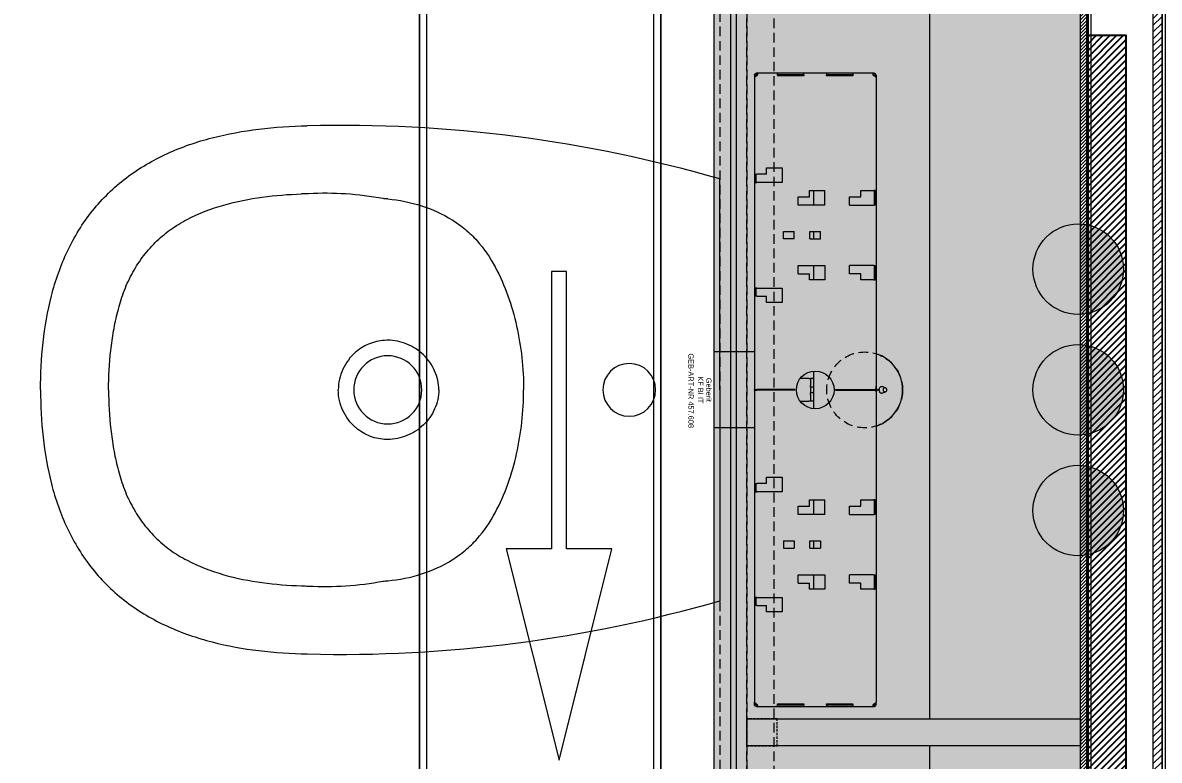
# Model space of a CAD drawing. Header units: millimetres. Extents: x -853320 to 19484, y -510814 to 9708.
# Drawn here: x 5400 to 6153, y 7278 to 7767 of the extents above; entities that cross this region are included whole.
import ezdxf
from ezdxf import colors
from ezdxf.entities.mleader import LeaderData, LeaderLine
from ezdxf.enums import TextEntityAlignment as Align
from ezdxf.math import Vec2, Vec3

# ---------------------------------------------------------------- set-up
doc = ezdxf.new("R2010")
doc.units = ezdxf.units.MM
doc.linetypes.add('NASCOSTA', pattern=[9.525, 6.35, -3.175])
doc.linetypes.add('TRATTOPUNTO', pattern=[25.4, 12.7, -6.35, 0, -6.35])
for name, color, linetype in [('assi', 1, 'TRATTOPUNTO'), ('DS_ST_quote 1_50', 7, 'Continuous'), ('F_Lavorazioni', 12, 'Continuous'), ('TRATTEGGI - Hatch', 7, 'Continuous')]:
    doc.layers.add(name, color=color, linetype=linetype)
for name, color, linetype, lineweight in [('F_ARREDI', 7, 'Continuous', 5), ('F_COMBIFIX bidet e wc', 7, 'Continuous', 5), ('F_ELETTRODOMESTICI', 40, 'Continuous', 5), ('F_ESCURSORI_slider', 7, 'Continuous', 0), ('F_Iluminazione', 170, 'Continuous', 5), ('F_IMPIANTO IDRAULICO', 7, 'Continuous', 5), ('F_LSB Lam.to BIANCO', 30, 'Continuous', 5), ('F_MINERAL WALL', 6, 'Continuous', 5), ('F_MULTI laminato OPACO', 1, 'Continuous', 5), ('F_MULTI laminato OPACO_retino', 1, 'Continuous', 5), ('F_PARETE_nuove', 5, 'Continuous', 5), ('F_RIV.to PARETI e SOFFITTO_slider', 7, 'Continuous', 5), ('F_SANITARI', 5, 'Continuous', 5)]:
    doc.layers.add(name, color=color, linetype=linetype, lineweight=lineweight)
doc.layers.add('F_PARETI_slider', color=1, linetype='Continuous', lineweight=5, true_color=0xff0000)
doc.layers.add('GEB-BEZUG', color=2, linetype='Continuous', lineweight=25, true_color=0xffff00)
doc.styles.add('ARIAL', font='arial.ttf')
doc.styles.add('DANZI-DIDASCALIE', font='Yu Gothic UI Light.ttf', dxfattribs={"height": 30})
doc.styles.get("Standard").update_dxf_attribs({"font": 'arial.ttf'})
doc.dimstyles.new('ISO-100', dxfattribs={"dimtxt": 100, "dimasz": 5, "dimexe": 0.25, "dimexo": 6, "dimgap": 6, "dimtad": 1, "dimtxsty": 'ARIAL', "dimblk": 'ARCHTICK', "dimcen": 2.5, "dimdle": 15, "dimse1": 1, "dimse2": 1, "dimclrd": 256, "dimclre": 256, "dimclrt": 256, "dimadec": 0, "dimazin": 0, "dimtfac": 1, "dimtmove": 0, "dimatfit": 3, "dimldrblk": 'ARCHTICK', "dimfxl": 1, "dimlwd": -1, "dimlwe": -1, "dimarcsym": 0})

# ---------------------------------------------------------------- blocks, each defined once
blk = doc.blocks.new('_Dot')
at = {"color": 0, "linetype": 'ByBlock', "lineweight": -2}
blk.add_line((-0.5, 0), (-1, 0), dxfattribs=at)
at = {"color": 0, "linetype": 'ByBlock', "const_width": 0.5}
blk.add_lwpolyline([(-0.25, 0, 1), (0.25, 0, 1)], format="xyb", close=True, dxfattribs=at)
blk = doc.blocks.new('MOBILE LAVABO_bagno doppia_pianta_rev.01')
at = {"layer": 'F_MULTI laminato OPACO_retino', "true_color": 0x636466, "transparency": 33554559}
h = blk.add_hatch(color=251, dxfattribs=at)
h.dxf.hatch_style = 1
h.paths.add_polyline_path([(19998.64, 24477.66), (19755.64, 24477.66), (19755.64, 23333.66), (19998.64, 23333.66)])
at = {"layer": 'TRATTEGGI - Hatch', "transparency": 33554687}
h = blk.add_hatch(color=1, dxfattribs=at)
h.dxf.hatch_style = 1
h.set_gradient(color1=(192, 192, 192), color2=(255, 255, 0), rotation=270, name='INVCURVED')
h.paths.add_polyline_path([(19766.64, 24477.66), (19766.64, 23333.66), (19770.64, 23333.66), (19770.64, 24477.66)])
at = {"layer": 'F_Iluminazione'}
blk.add_lwpolyline([(19766.64, 24477.66), (19766.64, 23333.66), (19770.64, 23333.66), (19770.64, 24477.66)], close=True, dxfattribs=at)
at = {"layer": 'F_LSB Lam.to BIANCO'}
for points in [[(19898.64, 24459.66), (19898.64, 23904.66), (19998.64, 23904.66), (19998.64, 24459.66)], [(19998.64, 23904.66), (19998.64, 23886.66), (19777.64, 23886.66), (19777.64, 23904.66)], [(19898.64, 23886.66), (19898.64, 23351.66), (19998.64, 23351.66), (19998.64, 23886.66)]]:
    blk.add_lwpolyline(points, close=True, dxfattribs=at)
at = {"layer": 'F_LSB Lam.to BIANCO', "linetype": 'NASCOSTA', "ltscale": 0.25}
blk.add_lwpolyline([(19777.64, 23904.66), (19777.64, 23886.66), (19797.64, 23886.66), (19797.64, 23904.66)], close=True, dxfattribs=at)
at = {"layer": 'F_MULTI laminato OPACO', "color": 3}
blk.add_lwpolyline([(19998.64, 24477.66), (19755.64, 24477.66), (19755.64, 23333.66), (19998.64, 23333.66)], close=True, dxfattribs=at)
at = {"layer": 'F_MULTI laminato OPACO', "linetype": 'NASCOSTA'}
blk.add_lwpolyline([(19777.64, 24477.66), (19759.64, 24477.66), (19759.64, 23333.66), (19777.64, 23333.66)], close=True, dxfattribs=at)
at = {"layer": 'F_MULTI laminato OPACO', "color": 143, "linetype": 'NASCOSTA', "true_color": 0x7aafdf}
blk.add_lwpolyline([(19795.64, 24477.66), (19777.64, 24477.66), (19777.64, 23333.66), (19795.64, 23333.66)], close=True, dxfattribs=at)
blk = doc.blocks.new('RIV.to_pareti e soffitto_slider_bagno_camera doppia_rev.01_pianta')
at = {"layer": 'F_MULTI laminato OPACO', "color": 3}
blk.add_lwpolyline([(20001.13, 21800.66), (17187.13, 21800.66), (17187.13, 22976.66), (20001.13, 22976.66)], close=True, dxfattribs=at)
blk = doc.blocks.new('Einfügepunkt')
at = {"layer": 'GEB-BEZUG'}
for p, q in [((-0.71, -0.71), (0.71, 0.71)), ((-0.71, 0.71), (0.71, -0.71))]:
    blk.add_line(p, q, dxfattribs=at)
blk = doc.blocks.new('COMBIFIX_bidet_pianta')
at = {"layer": 'F_SANITARI', "ltscale": 25}
for p, q in [((253848.47, -71316.66), (253847.71, -71316.66)), ((253847.71, -71316.66), (253847.71, -71318.16)), ((253847.71, -71318.16), (253847.71, -71524.91)), ((253848.71, -71316.66), (253848.47, -71316.66)), ((253848.71, -71316.66), (253848.71, -71317.23)), ((253849.21, -71315.16), (253849.41, -71315.16)), ((253849.21, -71315.92), (253849.21, -71315.16)), ((253849.21, -71316.16), (253849.21, -71315.92)), ((253849.21, -71316.16), (253849.41, -71316.16)), ((253849.41, -71316.78), (253849.21, -71316.98)), ((253849.41, -71315.16), (253849.51, -71315.16)), ((253849.41, -71316.16), (253849.51, -71316.16)), ((253849.51, -71315.16), (253862.96, -71315.16)), ((253849.51, -71315.95), (253849.51, -71315.16)), ((253849.51, -71316.16), (253849.51, -71315.95)), ((253862.96, -71316.66), (253862.96, -71315.16)), ((253862.96, -71315.16), (253880.46, -71315.16)), ((253862.96, -71316.16), (253880.46, -71316.16)), ((253862.96, -71316.66), (253862.96, -71317.07)), ((253880.46, -71317.07), (253862.96, -71317.07)), ((253880.46, -71315.16), (253895.46, -71315.16)), ((253880.46, -71316.66), (253880.46, -71315.16)), ((253880.46, -71316.66), (253880.46, -71317.07)), ((253895.46, -71315.16), (253912.96, -71315.16)), ((253895.46, -71315.16), (253895.46, -71316.66)), ((253895.46, -71316.16), (253912.96, -71316.16)), ((253895.46, -71317.07), (253895.46, -71316.66)), ((253912.96, -71317.07), (253895.46, -71317.07)), ((253912.96, -71315.16), (253926.4, -71315.16)), ((253912.96, -71315.16), (253912.96, -71316.66)), ((253912.96, -71316.66), (253912.96, -71317.07)), ((253926.4, -71315.16), (253926.5, -71315.16)), ((253926.4, -71315.83), (253926.4, -71315.16)), ((253926.4, -71316.16), (253926.4, -71315.83)), ((253926.4, -71316.16), (253926.5, -71316.16)), ((253926.5, -71315.16), (253926.71, -71315.16)), ((253926.5, -71316.16), (253926.71, -71316.16)), ((253926.71, -71316.98), (253926.5, -71316.78)), ((253926.71, -71315.92), (253926.71, -71315.16)), ((253926.71, -71316.16), (253926.71, -71315.92)), ((253927.21, -71317.23), (253927.21, -71316.66)), ((253927.21, -71316.66), (253927.44, -71316.66)), ((253927.44, -71316.66), (253928.21, -71316.66)), ((253928.21, -71316.66), (253928.21, -71318.16)), ((253928.21, -71318.16), (253928.21, -71524.91)), ((253855.71, -71382.16), (253855.71, -71378.03)), ((253855.71, -71378.03), (253866.01, -71378.03)), ((253866.01, -71378.03), (253866.01, -71387.66)), ((253848.28, -71387.66), (253848.28, -71382.16)), ((253848.28, -71382.16), (253849.21, -71382.16)), ((253848.9, -71387.66), (253848.9, -71382.16)), ((253855.71, -71382.16), (253849.21, -71382.16)), ((253848.28, -71387.66), (253849.21, -71387.66)), ((253866.01, -71387.66), (253849.21, -71387.66)), ((253884.11, -71393.03), (253894.41, -71393.03)), ((253884.11, -71397.16), (253884.11, -71393.03)), ((253886.71, -71393.03), (253886.71, -71402.66)), ((253894.41, -71402.66), (253894.41, -71393.03)), ((253918.11, -71397.16), (253918.11, -71393.03)), ((253918.11, -71393.03), (253926.71, -71393.03)), ((253927.63, -71393.03), (253926.71, -71393.03)), ((253927.01, -71393.03), (253927.01, -71402.66)), ((253927.63, -71393.03), (253927.63, -71402.66)), ((253876.56, -71402.66), (253876.56, -71397.16)), ((253876.56, -71397.16), (253884.11, -71397.16)), ((253910.56, -71402.66), (253910.56, -71397.16)), ((253910.56, -71397.16), (253918.11, -71397.16)), ((253894.41, -71402.66), (253876.56, -71402.66)), ((253910.56, -71402.66), (253926.71, -71402.66)), ((253927.63, -71402.66), (253926.71, -71402.66)), ((253866.96, -71420.16), (253873.96, -71420.16)), ((253866.96, -71425.16), (253866.96, -71420.16)), ((253873.96, -71425.16), (253866.96, -71425.16)), ((253873.96, -71425.16), (253873.96, -71420.16)), ((253884.46, -71425.16), (253884.46, -71420.16)), ((253884.46, -71420.16), (253891.46, -71420.16)), ((253884.46, -71425.16), (253891.46, -71425.16)), ((253886.71, -71420.16), (253886.71, -71425.16)), ((253891.46, -71425.16), (253891.46, -71420.16)), ((253876.56, -71448.16), (253876.56, -71442.66)), ((253876.56, -71442.66), (253894.41, -71442.66)), ((253886.71, -71442.66), (253886.71, -71452.29)), ((253894.41, -71442.66), (253894.41, -71452.29)), ((253910.56, -71448.16), (253910.56, -71442.66)), ((253926.71, -71442.66), (253910.56, -71442.66)), ((253926.71, -71442.66), (253927.63, -71442.66)), ((253927.01, -71442.66), (253927.01, -71452.29)), ((253927.63, -71442.66), (253927.63, -71452.29)), ((253876.56, -71448.16), (253884.11, -71448.16)), ((253884.11, -71452.29), (253884.11, -71448.16)), ((253894.41, -71452.29), (253884.11, -71452.29)), ((253918.11, -71448.16), (253910.56, -71448.16)), ((253918.11, -71452.29), (253918.11, -71448.16)), ((253926.71, -71452.29), (253918.11, -71452.29)), ((253926.71, -71452.29), (253927.63, -71452.29)), ((253848.28, -71463.16), (253848.28, -71457.66)), ((253849.21, -71457.66), (253848.28, -71457.66)), ((253848.9, -71463.16), (253848.9, -71457.66)), ((253849.21, -71457.66), (253866.01, -71457.66)), ((253866.01, -71457.66), (253866.01, -71467.29)), ((253849.21, -71463.16), (253848.28, -71463.16)), ((253849.21, -71463.16), (253855.71, -71463.16)), ((253855.71, -71467.29), (253855.71, -71463.16)), ((253866.01, -71467.29), (253855.71, -71467.29)), ((253820.71, -71500.03), (253820.71, -71550.28)), ((253847.71, -71500.03), (253820.71, -71500.03)), ((253886.71, -71512.72), (253886.71, -71537.6)), ((253883.71, -71517.66), (253877.96, -71517.66)), ((253883.71, -71517.66), (253884.71, -71517.66)), ((253884.71, -71517.66), (253884.71, -71519.66)), ((253886.71, -71517.66), (253884.71, -71517.66)), ((253884.71, -71519.66), (253884.71, -71522.16)), ((253884.71, -71523.16), (253884.71, -71522.16)), ((253928.21, -71525.16), (253928.21, -71522.66)), ((253934.44, -71523.71), (253932.4, -71522.91)), ((253847.71, -71525.41), (253847.71, -71524.91)), ((253847.71, -71524.91), (253849.21, -71524.91)), ((253847.71, -71525.41), (253847.71, -71732.16)), ((253847.71, -71525.41), (253849.21, -71525.41)), ((253847.81, -71524.91), (253847.81, -71525.41)), ((253874.46, -71524.91), (253849.21, -71524.91)), ((253874.46, -71525.41), (253849.21, -71525.41)), ((253874.46, -71525.41), (253874.46, -71524.91)), ((253884.71, -71523.16), (253884.71, -71527.16)), ((253884.71, -71523.16), (253886.71, -71523.16)), ((253884.71, -71528.16), (253884.71, -71527.16)), ((253886.71, -71527.16), (253884.71, -71527.16)), ((253884.71, -71528.16), (253884.71, -71530.66)), ((253901.46, -71525.41), (253901.46, -71524.91)), ((253901.46, -71524.91), (253926.71, -71524.91)), ((253901.46, -71525.41), (253926.71, -71525.41)), ((253928.21, -71525.16), (253925.71, -71525.16)), ((253926.71, -71524.91), (253928.21, -71524.91)), ((253926.71, -71525.41), (253928.21, -71525.41)), ((253928.11, -71524.91), (253928.11, -71525.41)), ((253928.21, -71525.41), (253928.21, -71524.91)), ((253928.21, -71525.16), (253928.21, -71527.66)), ((253928.21, -71525.16), (253930.71, -71525.16)), ((253928.21, -71525.41), (253928.21, -71732.16)), ((253934.44, -71526.6), (253932.4, -71527.41)), ((253877.96, -71532.66), (253883.71, -71532.66)), ((253884.71, -71532.66), (253883.71, -71532.66)), ((253884.71, -71530.66), (253884.71, -71532.66)), ((253886.71, -71532.66), (253884.71, -71532.66)), ((253847.71, -71550.28), (253820.71, -71550.28)), ((253855.71, -71587.16), (253855.71, -71583.03)), ((253855.71, -71583.03), (253866.01, -71583.03)), ((253866.01, -71583.03), (253866.01, -71592.66)), ((253848.28, -71592.66), (253848.28, -71587.16)), ((253848.28, -71587.16), (253849.21, -71587.16)), ((253848.9, -71592.66), (253848.9, -71587.16)), ((253855.71, -71587.16), (253849.21, -71587.16)), ((253848.28, -71592.66), (253849.21, -71592.66)), ((253866.01, -71592.66), (253849.21, -71592.66)), ((253884.11, -71598.03), (253894.41, -71598.03)), ((253884.11, -71602.16), (253884.11, -71598.03)), ((253886.71, -71598.03), (253886.71, -71607.66)), ((253894.41, -71607.66), (253894.41, -71598.03)), ((253918.11, -71602.16), (253918.11, -71598.03)), ((253918.11, -71598.03), (253926.71, -71598.03)), ((253927.63, -71598.03), (253926.71, -71598.03)), ((253927.01, -71598.03), (253927.01, -71607.66)), ((253927.63, -71598.03), (253927.63, -71607.66)), ((253876.56, -71607.66), (253876.56, -71602.16)), ((253876.56, -71602.16), (253884.11, -71602.16)), ((253910.56, -71607.66), (253910.56, -71602.16)), ((253910.56, -71602.16), (253918.11, -71602.16)), ((253894.41, -71607.66), (253876.56, -71607.66)), ((253910.56, -71607.66), (253926.71, -71607.66)), ((253927.63, -71607.66), (253926.71, -71607.66)), ((253866.96, -71625.16), (253866.96, -71630.16)), ((253866.96, -71625.16), (253873.96, -71625.16)), ((253873.96, -71625.16), (253873.96, -71630.16)), ((253884.46, -71630.16), (253884.46, -71625.16)), ((253884.46, -71625.16), (253891.46, -71625.16)), ((253886.71, -71625.16), (253886.71, -71630.16)), ((253891.46, -71625.16), (253891.46, -71630.16)), ((253866.96, -71630.16), (253873.96, -71630.16)), ((253884.46, -71630.16), (253891.46, -71630.16)), ((253876.56, -71653.16), (253876.56, -71647.66)), ((253876.56, -71647.66), (253894.41, -71647.66)), ((253886.71, -71647.66), (253886.71, -71657.29)), ((253894.41, -71647.66), (253894.41, -71657.29)), ((253910.56, -71653.16), (253910.56, -71647.66)), ((253926.71, -71647.66), (253910.56, -71647.66)), ((253926.71, -71647.66), (253927.63, -71647.66)), ((253927.01, -71647.66), (253927.01, -71657.29)), ((253927.63, -71647.66), (253927.63, -71657.29)), ((253876.56, -71653.16), (253884.11, -71653.16)), ((253884.11, -71657.29), (253884.11, -71653.16)), ((253894.41, -71657.29), (253884.11, -71657.29)), ((253918.11, -71653.16), (253910.56, -71653.16)), ((253918.11, -71657.29), (253918.11, -71653.16)), ((253926.71, -71657.29), (253918.11, -71657.29)), ((253926.71, -71657.29), (253927.63, -71657.29)), ((253848.28, -71668.16), (253848.28, -71662.66)), ((253849.21, -71662.66), (253848.28, -71662.66)), ((253848.9, -71668.16), (253848.9, -71662.66)), ((253849.21, -71662.66), (253866.01, -71662.66)), ((253866.01, -71662.66), (253866.01, -71672.29)), ((253849.21, -71668.16), (253848.28, -71668.16)), ((253849.21, -71668.16), (253855.71, -71668.16)), ((253855.71, -71672.29), (253855.71, -71668.16)), ((253866.01, -71672.29), (253855.71, -71672.29)), ((253847.71, -71733.66), (253847.71, -71732.16)), ((253848.47, -71733.66), (253847.71, -71733.66)), ((253848.71, -71733.66), (253848.47, -71733.66)), ((253848.71, -71733.08), (253848.71, -71733.66)), ((253849.21, -71733.34), (253849.41, -71733.54)), ((253862.96, -71733.66), (253862.96, -71733.25)), ((253862.96, -71733.25), (253880.46, -71733.25)), ((253862.96, -71735.16), (253862.96, -71733.66)), ((253880.46, -71733.25), (253880.46, -71733.66)), ((253880.46, -71735.16), (253880.46, -71733.66)), ((253895.46, -71733.66), (253895.46, -71733.25)), ((253895.46, -71733.25), (253912.96, -71733.25)), ((253895.46, -71733.66), (253895.46, -71735.16)), ((253912.96, -71733.66), (253912.96, -71733.25)), ((253912.96, -71733.66), (253912.96, -71735.16)), ((253926.5, -71733.54), (253926.71, -71733.34)), ((253927.21, -71733.66), (253927.21, -71733.08)), ((253927.21, -71733.66), (253927.44, -71733.66)), ((253927.44, -71733.66), (253928.21, -71733.66)), ((253928.21, -71733.66), (253928.21, -71732.16)), ((253849.41, -71734.16), (253849.21, -71734.16)), ((253849.21, -71734.16), (253849.21, -71734.39)), ((253849.21, -71734.39), (253849.21, -71735.16)), ((253849.41, -71735.16), (253849.21, -71735.16)), ((253849.51, -71734.16), (253849.41, -71734.16)), ((253849.51, -71735.16), (253849.41, -71735.16)), ((253849.51, -71734.16), (253849.51, -71734.49)), ((253849.51, -71734.49), (253849.51, -71735.16)), ((253862.96, -71735.16), (253849.51, -71735.16)), ((253880.46, -71734.16), (253862.96, -71734.16)), ((253880.46, -71735.16), (253862.96, -71735.16)), ((253895.46, -71735.16), (253880.46, -71735.16)), ((253912.96, -71734.16), (253895.46, -71734.16)), ((253912.96, -71735.16), (253895.46, -71735.16)), ((253926.4, -71735.16), (253912.96, -71735.16)), ((253926.5, -71734.16), (253926.4, -71734.16)), ((253926.4, -71734.16), (253926.4, -71734.37)), ((253926.4, -71734.37), (253926.4, -71735.16)), ((253926.5, -71735.16), (253926.4, -71735.16)), ((253926.71, -71734.16), (253926.5, -71734.16)), ((253926.71, -71735.16), (253926.5, -71735.16)), ((253926.71, -71734.16), (253926.71, -71734.39)), ((253926.71, -71734.39), (253926.71, -71735.16))]:
    blk.add_line(p, q, dxfattribs=at)
at = {"layer": 'F_SANITARI', "linetype": 'NASCOSTA'}
blk.add_circle((253920.71, -71525.16), 25.13, dxfattribs=at)
at = {"layer": 'F_SANITARI', "ltscale": 25}
blk.add_circle((253887.96, -71525.16), 12.5, dxfattribs=at)
for centre, radius, start, end in [((253848.7, -71316.07), 1, 315, 323.91048), ((253927.21, -71316.07), 1, 216.08952, 225), ((253920.71, -71525.16), 25.13, 287.36798, 72.63202), ((253848.7, -71734.25), 1, 36.08952, 45), ((253927.21, -71734.25), 1, 135, 143.91048)]:
    blk.add_arc(centre, radius, start, end, dxfattribs=at)
blk.add_ellipse((253934.16, -71525.16), major_axis=(0, -1.5), ratio=0.707107, dxfattribs=at)
for points, knots in [([(253847.71, -71316.66), (253847.71, -71315.97), (253848.21, -71315.35), (253848.87, -71315.2), (253848.98, -71315.17), (253849.09, -71315.16), (253849.21, -71315.16)], [-1.317153, -1.317153, -1.317153, -1.317153, 0.938554, 0.938554, 0.938554, 1.317153, 1.317153, 1.317153, 1.317153]), ([(253847.71, -71318.16), (253847.71, -71317.82), (253848.21, -71317.49), (253848.87, -71317.15), (253848.98, -71317.09), (253849.09, -71317.04), (253849.21, -71316.98)], [-1.317153, -1.317153, -1.317153, -1.317153, 0.938554, 0.938554, 0.938554, 1.317153, 1.317153, 1.317153, 1.317153]), ([(253849.51, -71315.16), (253849.7, -71315.16), (253849.75, -71315.53), (253849.66, -71316.06), (253849.63, -71316.25), (253849.58, -71316.45), (253849.51, -71316.66)], [0, 0, 0, 0, 2.663741, 2.663741, 2.663741, 3.624787, 3.624787, 3.624787, 3.624787]), ([(253926.4, -71316.66), (253926.21, -71316.09), (253926.16, -71315.51), (253926.25, -71315.28), (253926.28, -71315.2), (253926.33, -71315.16), (253926.4, -71315.16)], [0, 0, 0, 0, 2.680618, 2.680618, 2.680618, 3.624787, 3.624787, 3.624787, 3.624787]), ([(253928.21, -71316.66), (253928.21, -71315.97), (253927.7, -71315.35), (253927.05, -71315.2), (253926.93, -71315.17), (253926.82, -71315.16), (253926.71, -71315.16)], [-1.317153, -1.317153, -1.317153, -1.317153, 0.938554, 0.938554, 0.938554, 1.317153, 1.317153, 1.317153, 1.317153]), ([(253928.21, -71318.16), (253928.21, -71317.82), (253927.7, -71317.49), (253927.05, -71317.15), (253926.93, -71317.09), (253926.82, -71317.04), (253926.71, -71316.98)], [-1.317153, -1.317153, -1.317153, -1.317153, 0.938554, 0.938554, 0.938554, 1.317153, 1.317153, 1.317153, 1.317153]), ([(253932.4, -71527.41), (253932.37, -71527.42), (253932.34, -71527.43), (253932.21, -71527.47), (253932.1, -71527.49), (253931.9, -71527.49), (253931.8, -71527.49), (253931.58, -71527.43), (253931.46, -71527.39), (253931.16, -71527.21), (253930.99, -71527.05), (253930.7, -71526.65), (253930.58, -71526.39), (253930.41, -71525.83), (253930.36, -71525.52), (253930.35, -71524.91), (253930.38, -71524.62), (253930.52, -71524.08), (253930.62, -71523.84), (253930.88, -71523.4), (253931.05, -71523.2), (253931.36, -71522.98), (253931.49, -71522.92), (253931.73, -71522.85), (253931.83, -71522.83), (253932.03, -71522.82), (253932.13, -71522.83), (253932.29, -71522.87), (253932.35, -71522.89), (253932.4, -71522.91)], [0.3029595, 0.3029595, 0.3029595, 0.3029595, 0.3166557, 0.3166557, 0.3606329, 0.3606329, 0.4030314, 0.4030314, 0.4565579, 0.4565579, 0.542216, 0.542216, 0.6339937, 0.6339937, 0.7279357, 0.7279357, 0.8163819, 0.8163819, 0.8999147, 0.8999147, 0.9924498, 0.9924498, 1.0513574, 1.0513574, 1.0950439, 1.0950439, 1.1376166, 1.1376166, 1.1623943, 1.1623943, 1.1623943, 1.1623943]), ([(253847.71, -71732.16), (253847.71, -71732.5), (253848.21, -71732.83), (253848.87, -71733.17), (253848.98, -71733.22), (253849.09, -71733.28), (253849.21, -71733.34)], [-1.317153, -1.317153, -1.317153, -1.317153, 0.938554, 0.938554, 0.938554, 1.317153, 1.317153, 1.317153, 1.317153]), ([(253849.21, -71735.16), (253848.52, -71735.16), (253847.9, -71734.66), (253847.74, -71734), (253847.72, -71733.89), (253847.71, -71733.77), (253847.71, -71733.66)], [-1.317153, -1.317153, -1.317153, -1.317153, 0.938554, 0.938554, 0.938554, 1.317153, 1.317153, 1.317153, 1.317153]), ([(253849.51, -71733.66), (253849.7, -71734.23), (253849.75, -71734.8), (253849.66, -71735.03), (253849.63, -71735.12), (253849.58, -71735.16), (253849.51, -71735.16)], [0, 0, 0, 0, 2.663741, 2.663741, 2.663741, 3.624787, 3.624787, 3.624787, 3.624787]), ([(253926.4, -71735.16), (253926.21, -71735.16), (253926.16, -71734.79), (253926.25, -71734.25), (253926.28, -71734.07), (253926.33, -71733.86), (253926.4, -71733.66)], [0, 0, 0, 0, 2.680618, 2.680618, 2.680618, 3.624787, 3.624787, 3.624787, 3.624787]), ([(253926.71, -71733.34), (253927.39, -71733), (253928.01, -71732.66), (253928.17, -71732.33), (253928.19, -71732.27), (253928.21, -71732.22), (253928.21, -71732.16)], [-1.317153, -1.317153, -1.317153, -1.317153, 0.938554, 0.938554, 0.938554, 1.317153, 1.317153, 1.317153, 1.317153]), ([(253928.21, -71733.66), (253928.21, -71734.34), (253927.7, -71734.97), (253927.05, -71735.12), (253926.93, -71735.15), (253926.82, -71735.16), (253926.71, -71735.16)], [-1.317153, -1.317153, -1.317153, -1.317153, 0.938554, 0.938554, 0.938554, 1.317153, 1.317153, 1.317153, 1.317153])]:
    blk.add_open_spline(points, degree=3, knots=knots, dxfattribs=at)
for points in [[(253848.71, -71316.66), (253848.71, -71316.39), (253848.94, -71316.16), (253849.21, -71316.16)], [(253849.51, -71316.16), (253849.56, -71316.16), (253849.61, -71316.17), (253849.64, -71316.19)], [(253926.27, -71316.18), (253926.31, -71316.17), (253926.35, -71316.16), (253926.4, -71316.16)], [(253927.21, -71316.66), (253927.21, -71316.39), (253926.97, -71316.16), (253926.71, -71316.16)], [(253849.21, -71734.16), (253848.94, -71734.16), (253848.71, -71733.93), (253848.71, -71733.66)], [(253927.21, -71733.66), (253927.21, -71733.93), (253926.97, -71734.16), (253926.71, -71734.16)], [(253849.64, -71734.13), (253849.61, -71734.15), (253849.56, -71734.16), (253849.51, -71734.16)], [(253926.4, -71734.16), (253926.35, -71734.16), (253926.31, -71734.15), (253926.27, -71734.13)]]:
    blk.add_open_spline(points, degree=3, dxfattribs=at)
at = {"layer": 'F_SANITARI', "ltscale": 25, "rotation": 270}
blk.add_blockref('Einfügepunkt', (253928.21, -71525.16), dxfattribs=at)
at = {"layer": 'F_SANITARI'}
for s, p in [('GEB-ART-NR 457.608', (253803.86, -71525.71)), ('KF BI IT', (253810.21, -71525.16)), ('Geberit', (253815.71, -71525.16))]:
    blk.add_text(s, height=3.5, rotation=270, dxfattribs=at).set_placement(p, align=Align.CENTER)
blk = doc.blocks.new('VASO WC_pianta')
at = {"layer": 'F_SANITARI', "linetype": 'Continuous'}
for q in [(29555.62, 22779.93), (29555.62, 22500.39)]:
    blk.add_line((29555.62, 22640.16), q, dxfattribs=at)
at = {"layer": 'F_SANITARI', "linetype": 'Continuous', "ltscale": 2}
for p, q in [((29335.62, 22673.05), (29334.93, 22673.04)), ((29314.81, 22665.5), (29314.3, 22665.06)), ((29314.81, 22614.83), (29314.3, 22615.26)), ((29335.62, 22607.27), (29334.93, 22607.28))]:
    blk.add_line(p, q, dxfattribs=at)
at = {"layer": 'F_SANITARI', "linetype": 'Continuous'}
for centre, radius, start, end in [((29304.74, 21911.47), 903.97, 73.8874, 91.42208), ((29289.2, 22459.64), 310.59, 91.11071, 91.98651), ((29293.97, 22557.79), 212.66, 79.56406, 92.90685), ((29323.64, 22640.15), 127.08, 84.5908, 86.00692), ((29495.62, 22640.16), 17.5, 0, 180), ((29495.62, 22640.16), 17.5, 180, 0), ((29289.2, 22820.69), 310.59, 268.01349, 268.88929), ((29293.97, 22722.53), 212.66, 267.09315, 280.43594), ((29323.64, 22640.17), 127.08, 273.99308, 275.4092), ((29304.74, 23368.85), 903.97, 268.57792, 286.1126)]:
    blk.add_arc(centre, radius, start, end, dxfattribs=at)
at = {"layer": 'F_SANITARI', "linetype": 'Continuous', "ltscale": 2}
for start, end in [(0, 180), (180, 0)]:
    blk.add_arc((29335.62, 22640.16), 22.57, start, end, dxfattribs=at)
at = {"layer": 'F_SANITARI', "linetype": 'Continuous'}
for points, knots in [([(29105.62, 22640.16), (29105.62, 22650.63), (29106.6, 22671.6), (29111.94, 22702.66), (29122.35, 22732.52), (29138.94, 22759.59), (29161.75, 22781.76), (29189.16, 22797.76), (29219.09, 22807.99), (29239.8, 22811.71), (29250.21, 22812.98)], [0, 0, 0, 0, 0.12487, 0.249706, 0.374626, 0.499657, 0.624755, 0.749883, 0.874965, 1, 1, 1, 1]), ([(29150.62, 22640.16), (29150.62, 22648.9), (29151.34, 22662.02), (29153.83, 22679.33), (29156.53, 22692.19), (29160.32, 22704.78), (29165.68, 22716.82), (29172.68, 22727.98), (29181.23, 22738), (29191.31, 22746.49), (29206.25, 22755.61), (29226.77, 22763.38), (29252.43, 22768.38), (29269.76, 22769.74), (29278.44, 22770.04)], [0, 0, 0, 0, 0.125154, 0.187777, 0.250457, 0.313167, 0.375886, 0.438607, 0.501286, 0.56391, 0.626485, 0.751311, 0.87569, 1, 1, 1, 1]), ([(29335.62, 22766.67), (29343.2, 22765.95), (29358.11, 22763.12), (29375.27, 22755.24), (29387.2, 22746.7), (29397.46, 22736.74), (29407.29, 22721.97), (29415.61, 22702.69), (29421.39, 22682.47), (29424.85, 22661.54), (29425.62, 22647.31), (29425.62, 22640.16)], [0, 0, 0, 0, 0.132747, 0.261962, 0.325246, 0.387631, 0.510078, 0.63116, 0.752435, 0.875396, 1, 1, 1, 1]), ([(29105.62, 22640.16), (29105.62, 22629.69), (29106.6, 22608.73), (29111.94, 22577.66), (29122.35, 22547.81), (29138.94, 22520.74), (29161.75, 22498.57), (29189.16, 22482.56), (29219.09, 22472.33), (29239.8, 22468.62), (29250.21, 22467.35)], [0, 0, 0, 0, 0.12487, 0.249706, 0.374626, 0.499657, 0.624755, 0.749883, 0.874965, 1, 1, 1, 1]), ([(29150.62, 22640.16), (29150.62, 22631.43), (29151.34, 22618.3), (29153.83, 22600.99), (29156.53, 22588.14), (29160.32, 22575.54), (29165.68, 22563.5), (29172.68, 22552.34), (29181.23, 22542.32), (29191.31, 22533.83), (29206.25, 22524.71), (29226.77, 22516.94), (29252.43, 22511.95), (29269.76, 22510.58), (29278.44, 22510.28)], [0, 0, 0, 0, 0.125154, 0.187777, 0.250457, 0.313167, 0.375886, 0.438607, 0.501286, 0.56391, 0.626485, 0.751311, 0.87569, 1, 1, 1, 1]), ([(29335.62, 22513.65), (29343.2, 22514.37), (29358.11, 22517.2), (29375.27, 22525.08), (29387.2, 22533.62), (29397.46, 22543.58), (29407.29, 22558.35), (29415.61, 22577.64), (29421.39, 22597.85), (29424.85, 22618.78), (29425.62, 22633.01), (29425.62, 22640.16)], [0, 0, 0, 0, 0.132747, 0.261962, 0.325246, 0.387631, 0.510078, 0.63116, 0.752435, 0.875396, 1, 1, 1, 1])]:
    blk.add_open_spline(points, degree=3, knots=knots, dxfattribs=at)
for points in [[(29250.21, 22812.98), (29260.85, 22814.28), (29271.58, 22814.95), (29282.31, 22815.16)], [(29250.21, 22467.35), (29260.85, 22466.05), (29271.58, 22465.37), (29282.31, 22465.16)]]:
    blk.add_open_spline(points, degree=3, dxfattribs=at)
at = {"layer": 'F_SANITARI', "linetype": 'Continuous', "ltscale": 2}
for points, knots in [([(29334.93, 22673.04), (29331.3, 22672.98), (29324.01, 22671.57), (29317.61, 22667.82), (29314.81, 22665.5)], [0, 0, 0, 0, 0.499905, 1, 1, 1, 1]), ([(29369.49, 22640.16), (29369.49, 22644.48), (29367.48, 22653.21), (29359.76, 22664), (29348.67, 22671.28), (29339.94, 22673.04), (29335.62, 22673.05)], [0, 0, 0, 0, 0.249844, 0.49993, 0.750034, 1, 1, 1, 1]), ([(29314.3, 22665.06), (29310.76, 22662), (29304.94, 22654.29), (29302.85, 22644.83), (29302.85, 22640.16)], [0, 0, 0, 0, 0.500093, 1, 1, 1, 1]), ([(29314.3, 22615.26), (29310.76, 22618.32), (29304.94, 22626.04), (29302.85, 22635.49), (29302.85, 22640.16)], [0, 0, 0, 0, 0.500093, 1, 1, 1, 1]), ([(29369.49, 22640.16), (29369.49, 22635.84), (29367.48, 22627.11), (29359.76, 22616.32), (29348.67, 22609.05), (29339.94, 22607.29), (29335.62, 22607.27)], [0, 0, 0, 0, 0.249844, 0.49993, 0.750034, 1, 1, 1, 1]), ([(29334.93, 22607.28), (29331.3, 22607.34), (29324.01, 22608.75), (29317.61, 22612.5), (29314.81, 22614.83)], [0, 0, 0, 0, 0.499905, 1, 1, 1, 1])]:
    blk.add_open_spline(points, degree=3, knots=knots, dxfattribs=at)
blk = doc.blocks.new('BAGNO_camera doppia_rev.01_pianta')
at = {"layer": 'F_MINERAL WALL'}
h = blk.add_hatch(dxfattribs=at)
h.set_pattern_fill('ANSI31', color=256, scale=0.5, angle=-1e-14)
h.paths.add_polyline_path([(20002.64, 22990.66), (20002.64, 21810.66), (19998.64, 21810.66), (19998.64, 22990.66)])
at = {"layer": 'F_MULTI laminato OPACO_retino', "true_color": 0x636466, "transparency": 33554559}
h = blk.add_hatch(color=251, dxfattribs=at)
h.dxf.hatch_style = 1
h.paths.add_polyline_path([(19998.64, 22990.66), (19755.64, 22990.66), (19755.64, 21846.66), (19998.64, 21846.66)])
at = {"layer": 'TRATTEGGI - Hatch', "transparency": 33554687}
h = blk.add_hatch(color=1, dxfattribs=at)
h.dxf.hatch_style = 1
h.set_gradient(color1=(192, 192, 192), color2=(255, 255, 0), rotation=270, name='INVCURVED')
h.paths.add_polyline_path([(19766.64, 22990.66), (19766.64, 21846.66), (19770.64, 21846.66), (19770.64, 22990.66)])
at = {"layer": 'F_Iluminazione'}
blk.add_lwpolyline([(19766.64, 22990.66), (19766.64, 21846.66), (19770.64, 21846.66), (19770.64, 22990.66)], close=True, dxfattribs=at)
at = {"layer": 'F_LSB Lam.to BIANCO'}
for points in [[(19898.64, 22972.66), (19898.64, 22417.66), (19998.64, 22417.66), (19998.64, 22972.66)], [(19998.64, 22417.66), (19998.64, 22399.66), (19777.64, 22399.66), (19777.64, 22417.66)], [(19898.64, 22399.66), (19898.64, 21864.66), (19998.64, 21864.66), (19998.64, 22399.66)]]:
    blk.add_lwpolyline(points, close=True, dxfattribs=at)
at = {"layer": 'F_LSB Lam.to BIANCO', "linetype": 'NASCOSTA', "ltscale": 0.25}
blk.add_lwpolyline([(19777.64, 22417.66), (19777.64, 22399.66), (19797.64, 22399.66), (19797.64, 22417.66)], close=True, dxfattribs=at)
at = {"layer": 'F_MINERAL WALL'}
blk.add_lwpolyline([(20002.64, 22990.66), (20002.64, 21810.66), (19998.64, 21810.66), (19998.64, 22990.66)], close=True, dxfattribs=at)
at = {"layer": 'F_MULTI laminato OPACO', "color": 3}
blk.add_lwpolyline([(19998.64, 22990.66), (19755.64, 22990.66), (19755.64, 21846.66), (19998.64, 21846.66)], close=True, dxfattribs=at)
at = {"layer": 'F_MULTI laminato OPACO', "linetype": 'NASCOSTA'}
blk.add_lwpolyline([(19777.64, 22990.66), (19759.64, 22990.66), (19759.64, 21846.66), (19777.64, 21846.66)], close=True, dxfattribs=at)
at = {"layer": 'F_MULTI laminato OPACO', "color": 143, "linetype": 'NASCOSTA', "true_color": 0x7aafdf}
blk.add_lwpolyline([(19795.64, 22990.66), (19777.64, 22990.66), (19777.64, 21846.66), (19795.64, 21846.66)], close=True, dxfattribs=at)
at = {"color": 1}
blk.add_blockref('VASO WC_pianta', (-9795.98, -4.5), dxfattribs=at)
at = {"layer": 'F_COMBIFIX bidet e wc'}
blk.add_blockref('COMBIFIX_bidet_pianta', (-234065.07, 94160.82), dxfattribs=at)
blk = doc.blocks.new('SLIDER piccola_lato cucina_pianta_rev.01')
at = {"linetype": 'Continuous', "lineweight": 9}
h = blk.add_hatch(dxfattribs=at)
h.set_pattern_fill('ANSI31', color=34, style=0)
edge = h.paths.add_edge_path()
edge.add_line((280039.98, -72761.1), (280039.98, -71599.35))
edge.add_line((280039.98, -71599.35), (280033.98, -71599.35))
edge.add_line((280033.98, -71599.35), (280033.98, -72769.35))
edge.add_line((280033.98, -72769.35), (280039.98, -72769.35))
at = {"lineweight": 9}
for points in [[(277176.98, -71598.85), (279990.98, -71598.85), (279990.98, -72793.85), (277176.98, -72793.85)], [(280041.98, -71598.85), (280041.98, -72769.35), (279990.98, -72769.35), (279990.98, -71598.85)], [(280039.98, -71599.35), (280039.98, -72769.35), (279992.98, -72769.35), (279992.98, -71599.35)]]:
    blk.add_lwpolyline(points, close=True, dxfattribs=at)
at = {"color": 32, "linetype": 'ByBlock', "lineweight": 9}
blk.add_lwpolyline([(280039.98, -72761.1), (280039.98, -71599.35), (280033.98, -71599.35), (280033.98, -72769.35), (280039.98, -72769.35)], dxfattribs=at)
blk = doc.blocks.new('Pist. c.1150 aperti')
at = {"color": 1, "lineweight": 5}
blk.add_lwpolyline([(461210.78, -13765.82), (461210.78, -13949.6), (461180.78, -13949.6), (461215.78, -14089.6), (461250.78, -13949.6), (461220.78, -13949.6), (461220.78, -13765.82)], close=True, dxfattribs=at)
at = {"layer": 'assi', "color": 175, "linetype": 'Continuous', "lineweight": 5, "ltscale": 0.2}
for points in [[(461123.3, -15763.24), (461123.3, -13503.24), (461283.3, -13503.24), (461283.3, -15763.24)], [(461128.3, -13503.24), (461123.3, -13503.24), (461123.3, -15683.24), (461128.3, -15683.24)], [(461128.3, -15763.24), (461128.3, -13503.24), (461278.3, -13503.24), (461278.3, -15763.24)], [(461283.3, -13503.24), (461278.3, -13503.24), (461278.3, -15763.24), (461283.3, -15763.24)]]:
    blk.add_lwpolyline(points, close=True, dxfattribs=at)
blk = doc.blocks.new('_ArchTick')
at = {"color": 0, "linetype": 'ByBlock', "const_width": 0.15}
blk.add_lwpolyline([(-0.5, -0.5), (0.5, 0.5)], dxfattribs=at)
blk = doc.blocks.new('*D146')
at = {"layer": 'Defpoints', "color": 0, "transparency": 16777216}
for p in [(5588.56, 7348.81), (19268.52, 2810.66), (19483.82, 2810.66)]:
    blk.add_point(p, dxfattribs=at)
at = {"layer": 'DS_ST_quote 1_50', "transparency": 16777216}
blk.add_line((19268.52, 7363.81), (19268.52, 2795.66), dxfattribs=at)
at = {"layer": 'DS_ST_quote 1_50', "transparency": 16777216, "xscale": 5, "yscale": 5, "zscale": 5}
for p, rotation in [((19268.52, 7348.81), 90), ((19268.52, 2810.66), 270)]:
    blk.add_blockref('_ArchTick', p, dxfattribs=dict(at, rotation=rotation))
at = {"layer": 'DS_ST_quote 1_50', "transparency": 16777216, "insert": (19202.43, 5079.74), "char_height": 100, "attachment_point": 5, "rotation": 90, "style": 'ARIAL'}
blk.add_mtext('4538,15', dxfattribs=at)
blk = doc.blocks.new('*D149')
at = {"layer": 'Defpoints', "color": 0, "transparency": 16777216}
for p in [(5373.26, 7878.81), (5813.37, 7878.81), (5373.26, 7698.81)]:
    blk.add_point(p, dxfattribs=at)
at = {"layer": 'DS_ST_quote 1_50', "transparency": 16777216}
for p, q in [((5373.26, 7878.81), (5373.26, 8107)), ((5373.26, 7683.81), (5373.26, 7878.81))]:
    blk.add_line(p, q, dxfattribs=at)
at = {"layer": 'DS_ST_quote 1_50', "transparency": 16777216, "xscale": 5, "yscale": 5, "zscale": 5}
for p, rotation in [((5373.26, 7878.81), 90), ((5373.26, 7698.81), 270)]:
    blk.add_blockref('_ArchTick', p, dxfattribs=dict(at, rotation=rotation))
at = {"layer": 'DS_ST_quote 1_50', "transparency": 16777216, "insert": (5316.2, 7995.41), "char_height": 100, "attachment_point": 5, "rotation": 90, "style": 'ARIAL'}
blk.add_mtext('180', dxfattribs=at)
blk = doc.blocks.new('BAGNO-LAVANDERIA_pianta_sol.B')
at = {"layer": 'F_ELETTRODOMESTICI', "color": 5, "ltscale": 5}
ml = blk.add_multileader_mtext('Standard', dxfattribs=at)
ml.set_content('{\\fYu Gothic UI Light|b0|i0|c128|p34;BASAMENTO c/cassetto} ditta MIELE art.WTS 610', color=5, style='DANZI-DIDASCALIE')
ml.set_leader_properties(color=256, linetype='ByLayer', lineweight=-1)
ml.set_arrow_properties(name='DOT')
ml.build(insert=Vec2(0, 0))
ml.multileader.update_dxf_attribs({"arrow_head_size": 5, "scale": 5})
ctx = ml.context
ctx.base_point, ctx.scale, ctx.char_height, ctx.arrow_head_size, ctx.landing_gap_size, ctx.plane_origin, ctx.plane_x_axis, ctx.plane_y_axis = Vec3(865728.96, 518190.64), 5, 25, 5, 10, Vec3(865691.99, 518253.27), Vec3(0, -1), Vec3(1, 0)
notes = []
notes.append((ctx, [(0, (0, 0, 0), (0, 0), (1, 0), 1, [])]))
ctx.mtext.insert, ctx.mtext.text_direction, ctx.mtext.rotation, ctx.mtext.width, ctx.mtext.flow_direction = Vec3(865741.68, 518180.64), Vec3(0, -1), 4.712389, 471.5743, 5
ml = blk.add_multileader_mtext('Standard', dxfattribs=at)
ml.set_content('{\\fYu Gothic UI Light|b0|i0|c128|p34;LAVASCIUGA} ditta MIELE art.WTD165 WPM 8/5kg', color=5, style='DANZI-DIDASCALIE')
ml.set_leader_properties(color=256, linetype='ByLayer', lineweight=-1)
ml.set_arrow_properties(name='DOT')
ml.build(insert=Vec2(0, 0))
ml.multileader.update_dxf_attribs({"arrow_head_size": 5, "scale": 5})
ctx = ml.context
ctx.base_point, ctx.scale, ctx.char_height, ctx.arrow_head_size, ctx.landing_gap_size, ctx.plane_origin, ctx.plane_x_axis, ctx.plane_y_axis = Vec3(865852.82, 518185.28), 5, 25, 5, 10, Vec3(865819.83, 518247.92), Vec3(0, -1), Vec3(1, 0)
notes.append((ctx, [(0, (0, 0, 0), (0, 0), (1, 0), 1, [])]))
ctx.mtext.insert, ctx.mtext.text_direction, ctx.mtext.rotation, ctx.mtext.width, ctx.mtext.flow_direction = Vec3(865869.52, 518175.28), Vec3(0, -1), 4.712389, 377.0167, 5
for ctx, leaders in notes:
    for number, flags, end, landing, length, lines in leaders:
        leader = LeaderData()
        leader.index, (leader.has_last_leader_line, leader.has_dogleg_vector, leader.attachment_direction) = number, flags
        leader.last_leader_point, leader.dogleg_vector, leader.dogleg_length = Vec3(end), Vec3(landing), length
        for number, points, colour, breaks in lines:
            line = LeaderLine()
            line.index, line.vertices, line.color, line.breaks = number, Vec3.list(points), colors.encode_raw_color(colour), breaks
            leader.lines.append(line)
        ctx.leaders.append(leader)

msp = doc.modelspace()

# ---------------------------------------------------------------- hatches: boundary and pattern name
at = {"layer": 'F_IMPIANTO IDRAULICO', "transparency": 33554687}
h = msp.add_hatch(color=1, dxfattribs=at)
h.dxf.hatch_style = 1
edge = h.paths.add_edge_path()
edge.add_arc((6099.37, 7603.816), 30, 0, 360)
at = {"layer": 'F_IMPIANTO IDRAULICO', "true_color": 0x139b48, "transparency": 33554687}
h = msp.add_hatch(color=114, dxfattribs=at)
h.dxf.hatch_style = 1
edge = h.paths.add_edge_path()
edge.add_arc((6099.37, 7523.816), 30, 0, 360)
at = {"layer": 'F_IMPIANTO IDRAULICO'}
h = msp.add_hatch(color=160, dxfattribs=at)
h.dxf.hatch_style = 1
edge = h.paths.add_edge_path()
edge.add_arc((6099.37, 7443.816), 30, 0, 360)
at = {"layer": 'F_Lavorazioni'}
h = msp.add_hatch(dxfattribs=at)
h.set_pattern_fill('ANSI31', color=256)
h.set_pattern_definition([(45, (-23570.2725, 4779.8997), (-2.24506403, 2.24506403), [])])
h.paths.add_polyline_path([(6130.846, 6758.816), (6105.846, 6758.816), (6105.846, 7758.816), (6130.846, 7758.816)])

# ---------------------------------------------------------------- linework, layer by layer
at = {"layer": 'F_IMPIANTO IDRAULICO'}
for centre in [(6099.37, 7603.816), (6099.37, 7523.816), (6099.37, 7443.816)]:
    msp.add_circle(centre, 30, dxfattribs=at)
at = {"layer": 'F_Lavorazioni'}
msp.add_lwpolyline([(6130.846, 6758.816), (6105.846, 6758.816), (6105.846, 7758.816), (6130.846, 7758.816)], close=True, dxfattribs=at)

# ---------------------------------------------------------------- block references
at = {"layer": 'F_ARREDI', "color": 2, "lineweight": 5}
msp.add_blockref('BAGNO-LAVANDERIA_pianta_sol.B', (-853319.899, -510814.178), dxfattribs=at)
at = {"layer": 'F_ARREDI'}
msp.add_blockref('MOBILE LAVABO_bagno doppia_pianta_rev.01', (-13897.772, -16598.845), dxfattribs=at)
at = {"layer": 'F_PARETE_nuove'}
msp.add_blockref('BAGNO_camera doppia_rev.01_pianta', (-13897.772, -15111.845), dxfattribs=at)
at = {"layer": 'F_RIV.to PARETI e SOFFITTO_slider'}
msp.add_blockref('RIV.to_pareti e soffitto_slider_bagno_camera doppia_rev.01_pianta', (-13895.268, -15092.845), dxfattribs=at)

# ---------------------------------------------------------------- next in the draw order: block references
at = {"layer": 'F_PARETI_slider', "linetype": 'ByBlock', "lineweight": 13}
msp.add_blockref('SLIDER piccola_lato cucina_pianta_rev.01', (-273885.118, 79482.668), dxfattribs=at)

# ---------------------------------------------------------------- next in the draw order: block references
at = {"layer": 'F_ESCURSORI_slider', "lineweight": 13}
msp.add_blockref('Pist. c.1150 aperti', (-455460.438, 21368.058), dxfattribs=at)

# ---------------------------------------------------------------- next in the draw order: dimensions: what is measured, and where the dimension line sits
at = {"layer": 'DS_ST_quote 1_50', "color": 4}
for base, p1, p2, picture, middle in [((5373.256, 7878.815), (5373.256, 7698.815), (5813.366, 7878.815), '*D149', (5316.199, 7995.408)), ((19268.5243, 2810.6601), (5588.556, 7348.8148), (19483.824, 2810.6601), '*D146', (19202.4288, 5079.7375))]:
    dim = msp.add_linear_dim(base=base, p1=p1, p2=p2, angle=90, dimstyle='ISO-100', dxfattribs=at)
    dim.commit()
    dim.dimension.update_dxf_attribs({"geometry": picture, "text_midpoint": middle})

doc.saveas('drawing.dxf')
